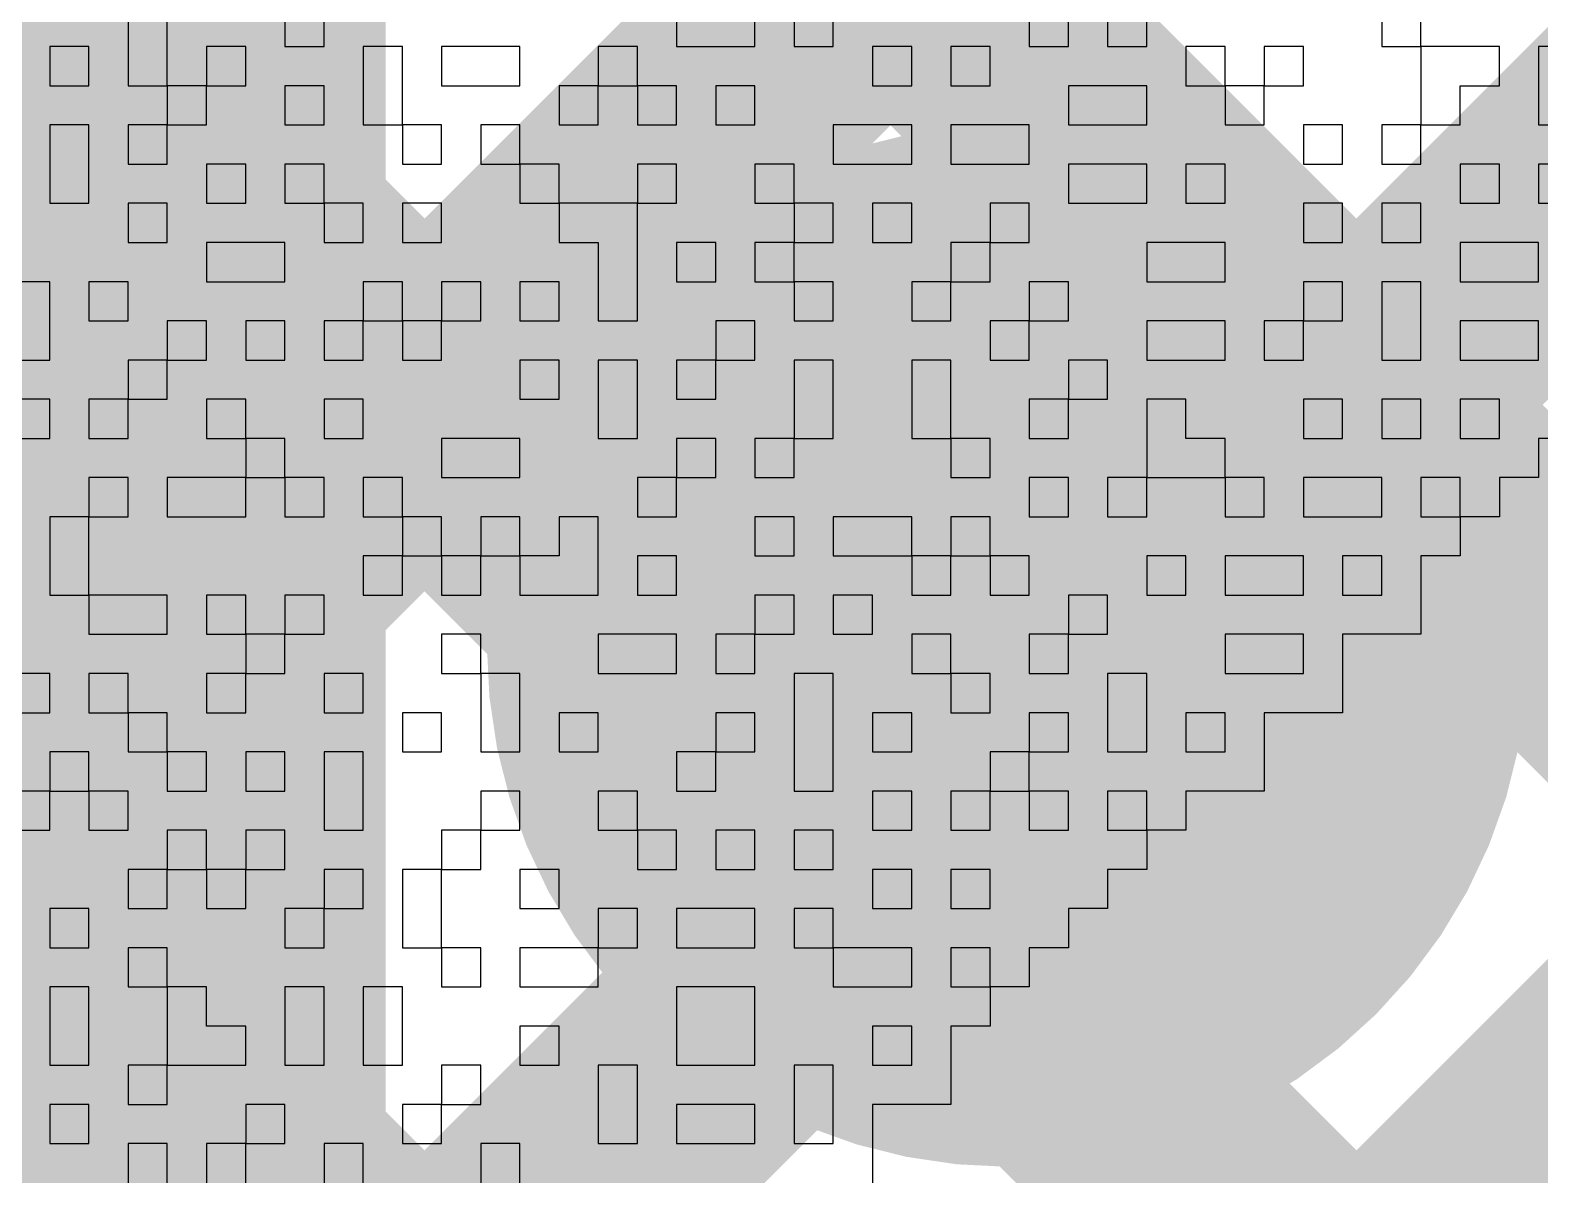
# Model space of a CAD drawing. Header units: millimetres. Extents: x 3.06 to 5.82, y 1.29 to 3.84.
# Drawn here: x 4.78221 to 4.82804, y 2.19695 to 2.23169 of the extents above; entities that cross this region are included whole.
import ezdxf

# ---------------------------------------------------------------- set-up
doc = ezdxf.new("R2010")
doc.units = ezdxf.units.MM
doc.header["$MEASUREMENT"] = 0
for name, color, linetype in [('BottomLayer', 5, 'Continuous'), ('BottomSolder', 6, 'Continuous'), ('MultiLayer', 9, 'Continuous'), ('TopLayer', 1, 'Continuous'), ('TopOverlay', 2, 'Continuous'), ('TopSolder', 216, 'Continuous'), ('ViaHoleLayer', 16, 'Continuous')]:
    doc.layers.add(name, color=color, linetype=linetype)

msp = doc.modelspace()

# ---------------------------------------------------------------- linework, layer by layer
at = {"layer": 'BottomLayer', "const_width": 0.008}
for points in [[(4.789, 2.186846), (5.353673, 2.75152)], [(4.789, 2.21513), (5.325389, 2.75152)], [(4.789, 2.071), (4.789, 2.726)], [(4.789, 2.158562), (5.355, 2.724562)], [(4.789, 2.253786), (5.170879, 1.871907)], [(4.789, 2.225502), (5.307, 1.707502)], [(4.789, 2.197217), (5.307, 1.679218)]]:
    msp.add_lwpolyline(points, dxfattribs=at)
at = {"layer": 'BottomLayer'}
for points, const_width in [([(4.787, 2.225502, 1), (4.791, 2.225502, 1)], 0.004), ([(4.805983, 2.213, 1), (4.817794, 2.213, 1)], 0.011811), ([(4.787, 2.21513, 1), (4.791, 2.21513, 1)], 0.004), ([(4.787, 2.197217, 1), (4.791, 2.197217, 1)], 0.004)]:
    msp.add_lwpolyline(points, format="xyb", close=True, dxfattribs=dict(at, const_width=const_width))
at = {"layer": 'BottomSolder', "const_width": 0.015811}
msp.add_lwpolyline([(4.803983, 2.213, 1), (4.819794, 2.213, 1)], format="xyb", close=True, dxfattribs=at)
at = {"layer": 'MultiLayer', "const_width": 0.011811}
msp.add_lwpolyline([(4.805983, 2.213, 1), (4.817794, 2.213, 1)], format="xyb", close=True, dxfattribs=at)
at = {"layer": 'TopLayer'}
for points, const_width in [([(4.57627, 2.030685), (4.985585, 2.44)], 0.008), ([(4.59587, 2.022), (5.01387, 2.44)], 0.008), ([(4.624154, 2.022), (5.042154, 2.44)], 0.008), ([(4.645775, 2.015337), (5.070438, 2.44)], 0.008), ([(4.771, 2.162992), (4.771, 2.341)], 0.04), ([(4.696937, 2.345849), (4.992, 2.050786)], 0.008), ([(4.69547, 2.319032), (4.992, 2.022502)], 0.008), ([(4.681328, 2.30489), (4.992, 1.994217)], 0.008)]:
    msp.add_lwpolyline(points, dxfattribs=dict(at, const_width=const_width))
at = {"layer": 'TopLayer', "const_width": 0.011811}
msp.add_lwpolyline([(4.805983, 2.213, 1), (4.817794, 2.213, 1)], format="xyb", close=True, dxfattribs=at)
at = {"layer": 'TopOverlay'}
for p, q in [((4.785187, 2.232381), (4.785187, 2.231192)), ((4.786376, 2.231192), (4.786376, 2.232381)), ((4.789944, 2.232381), (4.789944, 2.231192)), ((4.791133, 2.231192), (4.791133, 2.232381)), ((4.801836, 2.232381), (4.801836, 2.231192)), ((4.804215, 2.231192), (4.804215, 2.232381)), ((4.805404, 2.232381), (4.805404, 2.231192)), ((4.806593, 2.231192), (4.806593, 2.232381)), ((4.81254, 2.232381), (4.81254, 2.231192)), ((4.813729, 2.231192), (4.813729, 2.232381)), ((4.814918, 2.232381), (4.814918, 2.231192)), ((4.816108, 2.231192), (4.816108, 2.232381)), ((4.823243, 2.232381), (4.823243, 2.231192)), ((4.824432, 2.231192), (4.824432, 2.232381)), ((4.783998, 2.231192), (4.782808, 2.231192)), ((4.782808, 2.231192), (4.782808, 2.230002)), ((4.783998, 2.230002), (4.783998, 2.231192)), ((4.785187, 2.231192), (4.785187, 2.230002)), ((4.786376, 2.230002), (4.786376, 2.231192)), ((4.788755, 2.231192), (4.787565, 2.231192)), ((4.787565, 2.231192), (4.787565, 2.230002)), ((4.788755, 2.230002), (4.788755, 2.231192)), ((4.789944, 2.231192), (4.791133, 2.231192)), ((4.793512, 2.231192), (4.792322, 2.231192)), ((4.792322, 2.231192), (4.792322, 2.230002)), ((4.793512, 2.230002), (4.793512, 2.231192)), ((4.797079, 2.231192), (4.794701, 2.231192)), ((4.794701, 2.231192), (4.794701, 2.230002)), ((4.797079, 2.230002), (4.797079, 2.231192)), ((4.800647, 2.231192), (4.799458, 2.231192)), ((4.799458, 2.231192), (4.799458, 2.230002)), ((4.800647, 2.230002), (4.800647, 2.231192)), ((4.801836, 2.231192), (4.804215, 2.231192)), ((4.805404, 2.231192), (4.806593, 2.231192)), ((4.808972, 2.231192), (4.807783, 2.231192)), ((4.807783, 2.231192), (4.807783, 2.230002)), ((4.808972, 2.230002), (4.808972, 2.231192)), ((4.81135, 2.231192), (4.810161, 2.231192)), ((4.810161, 2.231192), (4.810161, 2.230002)), ((4.81135, 2.230002), (4.81135, 2.231192)), ((4.81254, 2.231192), (4.813729, 2.231192)), ((4.814918, 2.231192), (4.816108, 2.231192)), ((4.818486, 2.231192), (4.817297, 2.231192)), ((4.817297, 2.231192), (4.817297, 2.230002)), ((4.818486, 2.230002), (4.818486, 2.231192)), ((4.820865, 2.231192), (4.819675, 2.231192)), ((4.819675, 2.231192), (4.819675, 2.230002)), ((4.820865, 2.230002), (4.820865, 2.231192)), ((4.823243, 2.231192), (4.824432, 2.231192)), ((4.824432, 2.231192), (4.824432, 2.230002)), ((4.826811, 2.231192), (4.824432, 2.231192)), ((4.826811, 2.230002), (4.826811, 2.231192)), ((4.829189, 2.231192), (4.828, 2.231192)), ((4.828, 2.231192), (4.828, 2.230002)), ((4.782808, 2.230002), (4.783998, 2.230002)), ((4.785187, 2.230002), (4.786376, 2.230002)), ((4.786376, 2.230002), (4.786376, 2.228813)), ((4.787565, 2.230002), (4.786376, 2.230002)), ((4.787565, 2.230002), (4.788755, 2.230002)), ((4.787565, 2.228813), (4.787565, 2.230002)), ((4.791133, 2.230002), (4.789944, 2.230002)), ((4.789944, 2.230002), (4.789944, 2.228813)), ((4.791133, 2.228813), (4.791133, 2.230002)), ((4.792322, 2.230002), (4.792322, 2.228813)), ((4.793512, 2.228813), (4.793512, 2.230002)), ((4.794701, 2.230002), (4.797079, 2.230002)), ((4.799458, 2.230002), (4.798269, 2.230002)), ((4.798269, 2.230002), (4.798269, 2.228813)), ((4.799458, 2.230002), (4.800647, 2.230002)), ((4.799458, 2.228813), (4.799458, 2.230002)), ((4.800647, 2.230002), (4.800647, 2.228813)), ((4.801836, 2.230002), (4.800647, 2.230002)), ((4.801836, 2.228813), (4.801836, 2.230002)), ((4.804215, 2.230002), (4.803026, 2.230002)), ((4.803026, 2.230002), (4.803026, 2.228813)), ((4.804215, 2.228813), (4.804215, 2.230002)), ((4.807783, 2.230002), (4.808972, 2.230002)), ((4.810161, 2.230002), (4.81135, 2.230002)), ((4.816108, 2.230002), (4.813729, 2.230002)), ((4.813729, 2.230002), (4.813729, 2.228813)), ((4.816108, 2.228813), (4.816108, 2.230002)), ((4.817297, 2.230002), (4.818486, 2.230002)), ((4.818486, 2.230002), (4.818486, 2.228813)), ((4.819675, 2.230002), (4.818486, 2.230002)), ((4.819675, 2.230002), (4.820865, 2.230002)), ((4.819675, 2.228813), (4.819675, 2.230002)), ((4.824432, 2.230002), (4.824432, 2.228813)), ((4.825622, 2.228813), (4.825622, 2.230002)), ((4.825622, 2.230002), (4.826811, 2.230002)), ((4.828, 2.230002), (4.828, 2.228813)), ((4.783998, 2.228813), (4.782808, 2.228813)), ((4.782808, 2.228813), (4.782808, 2.227624)), ((4.783998, 2.227624), (4.783998, 2.228813)), ((4.786376, 2.228813), (4.785187, 2.228813)), ((4.785187, 2.228813), (4.785187, 2.227624)), ((4.786376, 2.228813), (4.787565, 2.228813)), ((4.786376, 2.227624), (4.786376, 2.228813)), ((4.789944, 2.228813), (4.791133, 2.228813)), ((4.792322, 2.228813), (4.793512, 2.228813)), ((4.793512, 2.228813), (4.793512, 2.227624)), ((4.794701, 2.228813), (4.793512, 2.228813)), ((4.794701, 2.227624), (4.794701, 2.228813)), ((4.797079, 2.228813), (4.79589, 2.228813)), ((4.79589, 2.228813), (4.79589, 2.227624)), ((4.797079, 2.227624), (4.797079, 2.228813)), ((4.798269, 2.228813), (4.799458, 2.228813)), ((4.800647, 2.228813), (4.801836, 2.228813)), ((4.803026, 2.228813), (4.804215, 2.228813)), ((4.808972, 2.228813), (4.806593, 2.228813)), ((4.806593, 2.228813), (4.806593, 2.227624)), ((4.808972, 2.227624), (4.808972, 2.228813)), ((4.81254, 2.228813), (4.810161, 2.228813)), ((4.810161, 2.228813), (4.810161, 2.227624)), ((4.81254, 2.227624), (4.81254, 2.228813)), ((4.813729, 2.228813), (4.816108, 2.228813)), ((4.818486, 2.228813), (4.819675, 2.228813)), ((4.822054, 2.228813), (4.820865, 2.228813)), ((4.820865, 2.228813), (4.820865, 2.227624)), ((4.822054, 2.227624), (4.822054, 2.228813)), ((4.824432, 2.228813), (4.823243, 2.228813)), ((4.823243, 2.228813), (4.823243, 2.227624)), ((4.824432, 2.228813), (4.825622, 2.228813)), ((4.824432, 2.227624), (4.824432, 2.228813)), ((4.828, 2.228813), (4.829189, 2.228813)), ((4.782808, 2.227624), (4.782808, 2.226435)), ((4.783998, 2.226435), (4.783998, 2.227624)), ((4.785187, 2.227624), (4.786376, 2.227624)), ((4.788755, 2.227624), (4.787565, 2.227624)), ((4.787565, 2.227624), (4.787565, 2.226435)), ((4.788755, 2.226435), (4.788755, 2.227624)), ((4.791133, 2.227624), (4.789944, 2.227624)), ((4.789944, 2.227624), (4.789944, 2.226435)), ((4.791133, 2.226435), (4.791133, 2.227624)), ((4.793512, 2.227624), (4.794701, 2.227624)), ((4.79589, 2.227624), (4.797079, 2.227624)), ((4.797079, 2.227624), (4.797079, 2.226435)), ((4.798269, 2.227624), (4.797079, 2.227624)), ((4.798269, 2.226435), (4.798269, 2.227624)), ((4.801836, 2.227624), (4.800647, 2.227624)), ((4.800647, 2.227624), (4.800647, 2.226435)), ((4.801836, 2.226435), (4.801836, 2.227624)), ((4.805404, 2.227624), (4.804215, 2.227624)), ((4.804215, 2.227624), (4.804215, 2.226435)), ((4.805404, 2.226435), (4.805404, 2.227624)), ((4.806593, 2.227624), (4.808972, 2.227624)), ((4.810161, 2.227624), (4.81254, 2.227624)), ((4.816108, 2.227624), (4.813729, 2.227624)), ((4.813729, 2.227624), (4.813729, 2.226435)), ((4.816108, 2.226435), (4.816108, 2.227624)), ((4.818486, 2.227624), (4.817297, 2.227624)), ((4.817297, 2.227624), (4.817297, 2.226435)), ((4.818486, 2.226435), (4.818486, 2.227624)), ((4.820865, 2.227624), (4.822054, 2.227624)), ((4.823243, 2.227624), (4.824432, 2.227624)), ((4.826811, 2.227624), (4.825622, 2.227624)), ((4.825622, 2.227624), (4.825622, 2.226435)), ((4.826811, 2.226435), (4.826811, 2.227624)), ((4.829189, 2.227624), (4.828, 2.227624)), ((4.828, 2.227624), (4.828, 2.226435)), ((4.782808, 2.226435), (4.783998, 2.226435)), ((4.786376, 2.226435), (4.785187, 2.226435)), ((4.785187, 2.226435), (4.785187, 2.225245)), ((4.786376, 2.225245), (4.786376, 2.226435)), ((4.787565, 2.226435), (4.788755, 2.226435)), ((4.789944, 2.226435), (4.791133, 2.226435)), ((4.791133, 2.226435), (4.791133, 2.225245)), ((4.792322, 2.226435), (4.791133, 2.226435)), ((4.792322, 2.225245), (4.792322, 2.226435)), ((4.794701, 2.226435), (4.793512, 2.226435)), ((4.793512, 2.226435), (4.793512, 2.225245)), ((4.794701, 2.225245), (4.794701, 2.226435)), ((4.797079, 2.226435), (4.798269, 2.226435)), ((4.798269, 2.226435), (4.798269, 2.225245)), ((4.800647, 2.226435), (4.798269, 2.226435)), ((4.800647, 2.226435), (4.801836, 2.226435)), ((4.800647, 2.225245), (4.800647, 2.226435)), ((4.804215, 2.226435), (4.805404, 2.226435)), ((4.805404, 2.226435), (4.805404, 2.225245)), ((4.806593, 2.226435), (4.805404, 2.226435)), ((4.806593, 2.225245), (4.806593, 2.226435)), ((4.808972, 2.226435), (4.807783, 2.226435)), ((4.807783, 2.226435), (4.807783, 2.225245)), ((4.808972, 2.225245), (4.808972, 2.226435)), ((4.81254, 2.226435), (4.81135, 2.226435)), ((4.81135, 2.226435), (4.81135, 2.225245)), ((4.81254, 2.225245), (4.81254, 2.226435)), ((4.813729, 2.226435), (4.816108, 2.226435)), ((4.817297, 2.226435), (4.818486, 2.226435)), ((4.822054, 2.226435), (4.820865, 2.226435)), ((4.820865, 2.226435), (4.820865, 2.225245)), ((4.822054, 2.225245), (4.822054, 2.226435)), ((4.824432, 2.226435), (4.823243, 2.226435)), ((4.823243, 2.226435), (4.823243, 2.225245)), ((4.824432, 2.225245), (4.824432, 2.226435)), ((4.825622, 2.226435), (4.826811, 2.226435)), ((4.828, 2.226435), (4.829189, 2.226435)), ((4.785187, 2.225245), (4.786376, 2.225245)), ((4.789944, 2.225245), (4.787565, 2.225245)), ((4.787565, 2.225245), (4.787565, 2.224056)), ((4.789944, 2.224056), (4.789944, 2.225245)), ((4.791133, 2.225245), (4.792322, 2.225245)), ((4.793512, 2.225245), (4.794701, 2.225245)), ((4.798269, 2.225245), (4.799458, 2.225245)), ((4.799458, 2.225245), (4.799458, 2.224056)), ((4.800647, 2.224056), (4.800647, 2.225245)), ((4.803026, 2.225245), (4.801836, 2.225245)), ((4.801836, 2.225245), (4.801836, 2.224056)), ((4.803026, 2.224056), (4.803026, 2.225245)), ((4.805404, 2.225245), (4.804215, 2.225245)), ((4.804215, 2.225245), (4.804215, 2.224056)), ((4.805404, 2.225245), (4.806593, 2.225245)), ((4.805404, 2.224056), (4.805404, 2.225245)), ((4.807783, 2.225245), (4.808972, 2.225245)), ((4.81135, 2.225245), (4.810161, 2.225245)), ((4.810161, 2.225245), (4.810161, 2.224056)), ((4.81135, 2.225245), (4.81254, 2.225245)), ((4.81135, 2.224056), (4.81135, 2.225245)), ((4.818486, 2.225245), (4.816108, 2.225245)), ((4.816108, 2.225245), (4.816108, 2.224056)), ((4.818486, 2.224056), (4.818486, 2.225245)), ((4.820865, 2.225245), (4.822054, 2.225245)), ((4.823243, 2.225245), (4.824432, 2.225245)), ((4.828, 2.225245), (4.825622, 2.225245)), ((4.825622, 2.225245), (4.825622, 2.224056)), ((4.828, 2.224056), (4.828, 2.225245)), ((4.782808, 2.224056), (4.781619, 2.224056)), ((4.782808, 2.222867), (4.782808, 2.224056)), ((4.785187, 2.224056), (4.783998, 2.224056)), ((4.783998, 2.224056), (4.783998, 2.222867)), ((4.785187, 2.222867), (4.785187, 2.224056)), ((4.787565, 2.224056), (4.789944, 2.224056)), ((4.793512, 2.224056), (4.792322, 2.224056)), ((4.792322, 2.224056), (4.792322, 2.222867)), ((4.793512, 2.222867), (4.793512, 2.224056)), ((4.79589, 2.224056), (4.794701, 2.224056)), ((4.794701, 2.224056), (4.794701, 2.222867)), ((4.79589, 2.222867), (4.79589, 2.224056)), ((4.798269, 2.224056), (4.797079, 2.224056)), ((4.797079, 2.224056), (4.797079, 2.222867)), ((4.798269, 2.222867), (4.798269, 2.224056)), ((4.799458, 2.224056), (4.799458, 2.222867)), ((4.800647, 2.222867), (4.800647, 2.224056)), ((4.801836, 2.224056), (4.803026, 2.224056)), ((4.804215, 2.224056), (4.805404, 2.224056)), ((4.805404, 2.224056), (4.805404, 2.222867)), ((4.806593, 2.224056), (4.805404, 2.224056)), ((4.806593, 2.222867), (4.806593, 2.224056)), ((4.810161, 2.224056), (4.808972, 2.224056)), ((4.808972, 2.224056), (4.808972, 2.222867)), ((4.810161, 2.224056), (4.81135, 2.224056)), ((4.810161, 2.222867), (4.810161, 2.224056)), ((4.813729, 2.224056), (4.81254, 2.224056)), ((4.81254, 2.224056), (4.81254, 2.222867)), ((4.813729, 2.222867), (4.813729, 2.224056)), ((4.816108, 2.224056), (4.818486, 2.224056)), ((4.822054, 2.224056), (4.820865, 2.224056)), ((4.820865, 2.224056), (4.820865, 2.222867)), ((4.822054, 2.222867), (4.822054, 2.224056)), ((4.824432, 2.224056), (4.823243, 2.224056)), ((4.823243, 2.224056), (4.823243, 2.222867)), ((4.824432, 2.222867), (4.824432, 2.224056)), ((4.825622, 2.224056), (4.828, 2.224056)), ((4.782808, 2.221678), (4.782808, 2.222867)), ((4.783998, 2.222867), (4.785187, 2.222867)), ((4.787565, 2.222867), (4.786376, 2.222867)), ((4.786376, 2.222867), (4.786376, 2.221678)), ((4.787565, 2.221678), (4.787565, 2.222867)), ((4.789944, 2.222867), (4.788755, 2.222867)), ((4.788755, 2.222867), (4.788755, 2.221678)), ((4.789944, 2.221678), (4.789944, 2.222867)), ((4.792322, 2.222867), (4.791133, 2.222867)), ((4.791133, 2.222867), (4.791133, 2.221678)), ((4.792322, 2.222867), (4.793512, 2.222867)), ((4.792322, 2.221678), (4.792322, 2.222867)), ((4.793512, 2.222867), (4.793512, 2.221678)), ((4.794701, 2.222867), (4.793512, 2.222867)), ((4.794701, 2.222867), (4.79589, 2.222867)), ((4.794701, 2.221678), (4.794701, 2.222867)), ((4.797079, 2.222867), (4.798269, 2.222867)), ((4.799458, 2.222867), (4.800647, 2.222867)), ((4.804215, 2.222867), (4.803026, 2.222867)), ((4.803026, 2.222867), (4.803026, 2.221678)), ((4.804215, 2.221678), (4.804215, 2.222867)), ((4.805404, 2.222867), (4.806593, 2.222867)), ((4.808972, 2.222867), (4.810161, 2.222867)), ((4.81254, 2.222867), (4.81135, 2.222867)), ((4.81135, 2.222867), (4.81135, 2.221678)), ((4.81254, 2.222867), (4.813729, 2.222867)), ((4.81254, 2.221678), (4.81254, 2.222867)), ((4.818486, 2.222867), (4.816108, 2.222867)), ((4.816108, 2.222867), (4.816108, 2.221678)), ((4.818486, 2.221678), (4.818486, 2.222867)), ((4.820865, 2.222867), (4.819675, 2.222867)), ((4.819675, 2.222867), (4.819675, 2.221678)), ((4.820865, 2.222867), (4.822054, 2.222867)), ((4.820865, 2.221678), (4.820865, 2.222867)), ((4.823243, 2.222867), (4.823243, 2.221678)), ((4.824432, 2.221678), (4.824432, 2.222867)), ((4.828, 2.222867), (4.825622, 2.222867)), ((4.825622, 2.222867), (4.825622, 2.221678)), ((4.828, 2.221678), (4.828, 2.222867)), ((4.781619, 2.221678), (4.782808, 2.221678)), ((4.786376, 2.221678), (4.785187, 2.221678)), ((4.785187, 2.221678), (4.785187, 2.220488)), ((4.786376, 2.221678), (4.787565, 2.221678)), ((4.786376, 2.220488), (4.786376, 2.221678)), ((4.788755, 2.221678), (4.789944, 2.221678)), ((4.791133, 2.221678), (4.792322, 2.221678)), ((4.793512, 2.221678), (4.794701, 2.221678)), ((4.798269, 2.221678), (4.797079, 2.221678)), ((4.797079, 2.221678), (4.797079, 2.220488)), ((4.798269, 2.220488), (4.798269, 2.221678)), ((4.800647, 2.221678), (4.799458, 2.221678)), ((4.799458, 2.221678), (4.799458, 2.220488)), ((4.800647, 2.220488), (4.800647, 2.221678)), ((4.803026, 2.221678), (4.801836, 2.221678)), ((4.801836, 2.221678), (4.801836, 2.220488)), ((4.803026, 2.221678), (4.804215, 2.221678)), ((4.803026, 2.220488), (4.803026, 2.221678)), ((4.806593, 2.221678), (4.805404, 2.221678)), ((4.805404, 2.221678), (4.805404, 2.220488)), ((4.806593, 2.220488), (4.806593, 2.221678)), ((4.810161, 2.221678), (4.808972, 2.221678)), ((4.808972, 2.221678), (4.808972, 2.220488)), ((4.810161, 2.220488), (4.810161, 2.221678)), ((4.81135, 2.221678), (4.81254, 2.221678)), ((4.814918, 2.221678), (4.813729, 2.221678)), ((4.813729, 2.221678), (4.813729, 2.220488)), ((4.814918, 2.220488), (4.814918, 2.221678)), ((4.816108, 2.221678), (4.818486, 2.221678)), ((4.819675, 2.221678), (4.820865, 2.221678)), ((4.823243, 2.221678), (4.824432, 2.221678)), ((4.825622, 2.221678), (4.828, 2.221678)), ((4.782808, 2.220488), (4.781619, 2.220488)), ((4.782808, 2.219299), (4.782808, 2.220488)), ((4.785187, 2.220488), (4.783998, 2.220488)), ((4.783998, 2.220488), (4.783998, 2.219299)), ((4.785187, 2.220488), (4.786376, 2.220488)), ((4.785187, 2.219299), (4.785187, 2.220488)), ((4.788755, 2.220488), (4.787565, 2.220488)), ((4.787565, 2.220488), (4.787565, 2.219299)), ((4.788755, 2.219299), (4.788755, 2.220488)), ((4.792322, 2.220488), (4.791133, 2.220488)), ((4.791133, 2.220488), (4.791133, 2.219299)), ((4.792322, 2.219299), (4.792322, 2.220488)), ((4.797079, 2.220488), (4.798269, 2.220488)), ((4.799458, 2.220488), (4.799458, 2.219299)), ((4.800647, 2.219299), (4.800647, 2.220488)), ((4.801836, 2.220488), (4.803026, 2.220488)), ((4.805404, 2.220488), (4.805404, 2.219299)), ((4.806593, 2.219299), (4.806593, 2.220488)), ((4.808972, 2.220488), (4.808972, 2.219299)), ((4.810161, 2.219299), (4.810161, 2.220488)), ((4.813729, 2.220488), (4.81254, 2.220488)), ((4.81254, 2.220488), (4.81254, 2.219299)), ((4.813729, 2.220488), (4.814918, 2.220488)), ((4.813729, 2.219299), (4.813729, 2.220488)), ((4.817297, 2.220488), (4.816108, 2.220488)), ((4.816108, 2.220488), (4.816108, 2.219299)), ((4.817297, 2.219299), (4.817297, 2.220488)), ((4.822054, 2.220488), (4.820865, 2.220488)), ((4.820865, 2.220488), (4.820865, 2.219299)), ((4.822054, 2.219299), (4.822054, 2.220488)), ((4.824432, 2.220488), (4.823243, 2.220488)), ((4.823243, 2.220488), (4.823243, 2.219299)), ((4.824432, 2.219299), (4.824432, 2.220488)), ((4.826811, 2.220488), (4.825622, 2.220488)), ((4.825622, 2.220488), (4.825622, 2.219299)), ((4.826811, 2.219299), (4.826811, 2.220488)), ((4.781619, 2.219299), (4.782808, 2.219299)), ((4.783998, 2.219299), (4.785187, 2.219299)), ((4.787565, 2.219299), (4.788755, 2.219299)), ((4.788755, 2.219299), (4.788755, 2.21811)), ((4.789944, 2.219299), (4.788755, 2.219299)), ((4.789944, 2.21811), (4.789944, 2.219299)), ((4.791133, 2.219299), (4.792322, 2.219299)), ((4.797079, 2.219299), (4.794701, 2.219299)), ((4.794701, 2.219299), (4.794701, 2.21811)), ((4.797079, 2.21811), (4.797079, 2.219299)), ((4.799458, 2.219299), (4.800647, 2.219299)), ((4.803026, 2.219299), (4.801836, 2.219299)), ((4.801836, 2.219299), (4.801836, 2.21811)), ((4.803026, 2.21811), (4.803026, 2.219299)), ((4.805404, 2.219299), (4.804215, 2.219299)), ((4.804215, 2.219299), (4.804215, 2.21811)), ((4.805404, 2.219299), (4.806593, 2.219299)), ((4.805404, 2.21811), (4.805404, 2.219299)), ((4.808972, 2.219299), (4.810161, 2.219299)), ((4.810161, 2.219299), (4.810161, 2.21811)), ((4.81135, 2.219299), (4.810161, 2.219299)), ((4.81135, 2.21811), (4.81135, 2.219299)), ((4.81254, 2.219299), (4.813729, 2.219299)), ((4.816108, 2.219299), (4.816108, 2.21811)), ((4.818486, 2.219299), (4.817297, 2.219299)), ((4.818486, 2.21811), (4.818486, 2.219299)), ((4.820865, 2.219299), (4.822054, 2.219299)), ((4.823243, 2.219299), (4.824432, 2.219299)), ((4.825622, 2.219299), (4.826811, 2.219299)), ((4.829189, 2.219299), (4.828, 2.219299)), ((4.828, 2.219299), (4.828, 2.21811)), ((4.785187, 2.21811), (4.783998, 2.21811)), ((4.783998, 2.21811), (4.783998, 2.216921)), ((4.785187, 2.216921), (4.785187, 2.21811)), ((4.788755, 2.21811), (4.786376, 2.21811)), ((4.786376, 2.21811), (4.786376, 2.216921)), ((4.788755, 2.21811), (4.789944, 2.21811)), ((4.788755, 2.216921), (4.788755, 2.21811)), ((4.789944, 2.21811), (4.789944, 2.216921)), ((4.791133, 2.21811), (4.789944, 2.21811)), ((4.791133, 2.216921), (4.791133, 2.21811)), ((4.793512, 2.21811), (4.792322, 2.21811)), ((4.792322, 2.21811), (4.792322, 2.216921)), ((4.793512, 2.216921), (4.793512, 2.21811)), ((4.794701, 2.21811), (4.797079, 2.21811)), ((4.801836, 2.21811), (4.800647, 2.21811)), ((4.800647, 2.21811), (4.800647, 2.216921)), ((4.801836, 2.21811), (4.803026, 2.21811)), ((4.801836, 2.216921), (4.801836, 2.21811)), ((4.804215, 2.21811), (4.805404, 2.21811)), ((4.810161, 2.21811), (4.81135, 2.21811)), ((4.813729, 2.21811), (4.81254, 2.21811)), ((4.81254, 2.21811), (4.81254, 2.216921)), ((4.813729, 2.216921), (4.813729, 2.21811)), ((4.816108, 2.21811), (4.814918, 2.21811)), ((4.814918, 2.21811), (4.814918, 2.216921)), ((4.816108, 2.21811), (4.818486, 2.21811)), ((4.816108, 2.216921), (4.816108, 2.21811)), ((4.818486, 2.21811), (4.818486, 2.216921)), ((4.819675, 2.21811), (4.818486, 2.21811)), ((4.819675, 2.216921), (4.819675, 2.21811)), ((4.823243, 2.21811), (4.820865, 2.21811)), ((4.820865, 2.21811), (4.820865, 2.216921)), ((4.823243, 2.216921), (4.823243, 2.21811)), ((4.825622, 2.21811), (4.824432, 2.21811)), ((4.824432, 2.21811), (4.824432, 2.216921)), ((4.825622, 2.216921), (4.825622, 2.21811)), ((4.828, 2.21811), (4.826811, 2.21811)), ((4.826811, 2.21811), (4.826811, 2.216921)), ((4.783998, 2.216921), (4.782808, 2.216921)), ((4.782808, 2.216921), (4.782808, 2.215731)), ((4.783998, 2.216921), (4.785187, 2.216921)), ((4.783998, 2.215731), (4.783998, 2.216921)), ((4.786376, 2.216921), (4.788755, 2.216921)), ((4.789944, 2.216921), (4.791133, 2.216921)), ((4.792322, 2.216921), (4.793512, 2.216921)), ((4.793512, 2.216921), (4.793512, 2.215731)), ((4.794701, 2.216921), (4.793512, 2.216921)), ((4.794701, 2.215731), (4.794701, 2.216921)), ((4.797079, 2.216921), (4.79589, 2.216921)), ((4.79589, 2.216921), (4.79589, 2.215731)), ((4.797079, 2.215731), (4.797079, 2.216921)), ((4.799458, 2.216921), (4.798269, 2.216921)), ((4.798269, 2.216921), (4.798269, 2.215731)), ((4.799458, 2.215731), (4.799458, 2.216921)), ((4.800647, 2.216921), (4.801836, 2.216921)), ((4.805404, 2.216921), (4.804215, 2.216921)), ((4.804215, 2.216921), (4.804215, 2.215731)), ((4.805404, 2.215731), (4.805404, 2.216921)), ((4.808972, 2.216921), (4.806593, 2.216921)), ((4.806593, 2.216921), (4.806593, 2.215731)), ((4.808972, 2.215731), (4.808972, 2.216921)), ((4.81135, 2.216921), (4.810161, 2.216921)), ((4.810161, 2.216921), (4.810161, 2.215731)), ((4.81135, 2.215731), (4.81135, 2.216921)), ((4.81254, 2.216921), (4.813729, 2.216921)), ((4.814918, 2.216921), (4.816108, 2.216921)), ((4.818486, 2.216921), (4.819675, 2.216921)), ((4.820865, 2.216921), (4.823243, 2.216921)), ((4.824432, 2.216921), (4.825622, 2.216921)), ((4.826811, 2.216921), (4.825622, 2.216921)), ((4.825622, 2.216921), (4.825622, 2.215731)), ((4.782808, 2.215731), (4.782808, 2.214542)), ((4.783998, 2.214542), (4.783998, 2.215731)), ((4.793512, 2.215731), (4.792322, 2.215731)), ((4.792322, 2.215731), (4.792322, 2.214542)), ((4.793512, 2.215731), (4.794701, 2.215731)), ((4.793512, 2.214542), (4.793512, 2.215731)), ((4.794701, 2.215731), (4.794701, 2.214542)), ((4.79589, 2.215731), (4.794701, 2.215731)), ((4.79589, 2.215731), (4.797079, 2.215731)), ((4.79589, 2.214542), (4.79589, 2.215731)), ((4.798269, 2.215731), (4.797079, 2.215731)), ((4.797079, 2.215731), (4.797079, 2.214542)), ((4.799458, 2.214542), (4.799458, 2.215731)), ((4.801836, 2.215731), (4.800647, 2.215731)), ((4.800647, 2.215731), (4.800647, 2.214542)), ((4.801836, 2.214542), (4.801836, 2.215731)), ((4.804215, 2.215731), (4.805404, 2.215731)), ((4.806593, 2.215731), (4.808972, 2.215731)), ((4.808972, 2.215731), (4.808972, 2.214542)), ((4.810161, 2.215731), (4.808972, 2.215731)), ((4.810161, 2.215731), (4.81135, 2.215731)), ((4.810161, 2.214542), (4.810161, 2.215731)), ((4.81135, 2.215731), (4.81135, 2.214542)), ((4.81254, 2.215731), (4.81135, 2.215731)), ((4.81254, 2.214542), (4.81254, 2.215731)), ((4.817297, 2.215731), (4.816108, 2.215731)), ((4.816108, 2.215731), (4.816108, 2.214542)), ((4.817297, 2.214542), (4.817297, 2.215731)), ((4.820865, 2.215731), (4.818486, 2.215731)), ((4.818486, 2.215731), (4.818486, 2.214542)), ((4.820865, 2.214542), (4.820865, 2.215731)), ((4.823243, 2.215731), (4.822054, 2.215731)), ((4.822054, 2.215731), (4.822054, 2.214542)), ((4.823243, 2.214542), (4.823243, 2.215731)), ((4.825622, 2.215731), (4.824432, 2.215731)), ((4.824432, 2.215731), (4.824432, 2.214542)), ((4.782808, 2.214542), (4.783998, 2.214542)), ((4.783998, 2.214542), (4.783998, 2.213353)), ((4.786376, 2.214542), (4.783998, 2.214542)), ((4.786376, 2.213353), (4.786376, 2.214542)), ((4.788755, 2.214542), (4.787565, 2.214542)), ((4.787565, 2.214542), (4.787565, 2.213353)), ((4.788755, 2.213353), (4.788755, 2.214542)), ((4.791133, 2.214542), (4.789944, 2.214542)), ((4.789944, 2.214542), (4.789944, 2.213353)), ((4.791133, 2.213353), (4.791133, 2.214542)), ((4.792322, 2.214542), (4.793512, 2.214542)), ((4.794701, 2.214542), (4.79589, 2.214542)), ((4.797079, 2.214542), (4.799458, 2.214542)), ((4.800647, 2.214542), (4.801836, 2.214542)), ((4.805404, 2.214542), (4.804215, 2.214542)), ((4.804215, 2.214542), (4.804215, 2.213353)), ((4.805404, 2.213353), (4.805404, 2.214542)), ((4.807783, 2.214542), (4.806593, 2.214542)), ((4.806593, 2.214542), (4.806593, 2.213353)), ((4.807783, 2.213353), (4.807783, 2.214542)), ((4.808972, 2.214542), (4.810161, 2.214542)), ((4.81135, 2.214542), (4.81254, 2.214542)), ((4.814918, 2.214542), (4.813729, 2.214542)), ((4.813729, 2.214542), (4.813729, 2.213353)), ((4.814918, 2.213353), (4.814918, 2.214542)), ((4.816108, 2.214542), (4.817297, 2.214542)), ((4.818486, 2.214542), (4.820865, 2.214542)), ((4.822054, 2.214542), (4.823243, 2.214542)), ((4.824432, 2.214542), (4.824432, 2.213353)), ((4.783998, 2.213353), (4.786376, 2.213353)), ((4.787565, 2.213353), (4.788755, 2.213353)), ((4.788755, 2.213353), (4.788755, 2.212164)), ((4.789944, 2.213353), (4.788755, 2.213353)), ((4.789944, 2.213353), (4.791133, 2.213353)), ((4.789944, 2.212164), (4.789944, 2.213353)), ((4.79589, 2.213353), (4.794701, 2.213353)), ((4.794701, 2.213353), (4.794701, 2.212164)), ((4.79589, 2.212164), (4.79589, 2.213353)), ((4.801836, 2.213353), (4.799458, 2.213353)), ((4.799458, 2.213353), (4.799458, 2.212164)), ((4.801836, 2.212164), (4.801836, 2.213353)), ((4.804215, 2.213353), (4.803026, 2.213353)), ((4.803026, 2.213353), (4.803026, 2.212164)), ((4.804215, 2.213353), (4.805404, 2.213353)), ((4.804215, 2.212164), (4.804215, 2.213353)), ((4.806593, 2.213353), (4.807783, 2.213353)), ((4.810161, 2.213353), (4.808972, 2.213353)), ((4.808972, 2.213353), (4.808972, 2.212164)), ((4.810161, 2.212164), (4.810161, 2.213353)), ((4.813729, 2.213353), (4.81254, 2.213353)), ((4.81254, 2.213353), (4.81254, 2.212164)), ((4.813729, 2.213353), (4.814918, 2.213353)), ((4.813729, 2.212164), (4.813729, 2.213353)), ((4.820865, 2.213353), (4.818486, 2.213353)), ((4.818486, 2.213353), (4.818486, 2.212164)), ((4.820865, 2.212164), (4.820865, 2.213353)), ((4.824432, 2.213353), (4.822054, 2.213353)), ((4.822054, 2.213353), (4.822054, 2.212164)), ((4.782808, 2.212164), (4.781619, 2.212164)), ((4.782808, 2.210974), (4.782808, 2.212164)), ((4.785187, 2.212164), (4.783998, 2.212164)), ((4.783998, 2.212164), (4.783998, 2.210974)), ((4.785187, 2.210974), (4.785187, 2.212164)), ((4.788755, 2.212164), (4.787565, 2.212164)), ((4.787565, 2.212164), (4.787565, 2.210974)), ((4.788755, 2.212164), (4.789944, 2.212164)), ((4.788755, 2.210974), (4.788755, 2.212164)), ((4.792322, 2.212164), (4.791133, 2.212164)), ((4.791133, 2.212164), (4.791133, 2.210974)), ((4.792322, 2.210974), (4.792322, 2.212164)), ((4.794701, 2.212164), (4.79589, 2.212164)), ((4.79589, 2.212164), (4.79589, 2.210974)), ((4.797079, 2.212164), (4.79589, 2.212164)), ((4.797079, 2.210974), (4.797079, 2.212164)), ((4.799458, 2.212164), (4.801836, 2.212164)), ((4.803026, 2.212164), (4.804215, 2.212164)), ((4.806593, 2.212164), (4.805404, 2.212164)), ((4.805404, 2.212164), (4.805404, 2.210974)), ((4.806593, 2.210974), (4.806593, 2.212164)), ((4.808972, 2.212164), (4.810161, 2.212164)), ((4.810161, 2.212164), (4.810161, 2.210974)), ((4.81135, 2.212164), (4.810161, 2.212164)), ((4.81135, 2.210974), (4.81135, 2.212164)), ((4.81254, 2.212164), (4.813729, 2.212164)), ((4.816108, 2.212164), (4.814918, 2.212164)), ((4.814918, 2.212164), (4.814918, 2.210974)), ((4.816108, 2.210974), (4.816108, 2.212164)), ((4.818486, 2.212164), (4.820865, 2.212164)), ((4.822054, 2.212164), (4.822054, 2.210974)), ((4.781619, 2.210974), (4.782808, 2.210974)), ((4.783998, 2.210974), (4.785187, 2.210974)), ((4.785187, 2.210974), (4.785187, 2.209785)), ((4.786376, 2.210974), (4.785187, 2.210974)), ((4.786376, 2.209785), (4.786376, 2.210974)), ((4.787565, 2.210974), (4.788755, 2.210974)), ((4.791133, 2.210974), (4.792322, 2.210974)), ((4.794701, 2.210974), (4.793512, 2.210974)), ((4.793512, 2.210974), (4.793512, 2.209785)), ((4.794701, 2.209785), (4.794701, 2.210974)), ((4.79589, 2.210974), (4.79589, 2.209785)), ((4.797079, 2.209785), (4.797079, 2.210974)), ((4.799458, 2.210974), (4.798269, 2.210974)), ((4.798269, 2.210974), (4.798269, 2.209785)), ((4.799458, 2.209785), (4.799458, 2.210974)), ((4.804215, 2.210974), (4.803026, 2.210974)), ((4.803026, 2.210974), (4.803026, 2.209785)), ((4.804215, 2.209785), (4.804215, 2.210974)), ((4.805404, 2.210974), (4.805404, 2.209785)), ((4.806593, 2.209785), (4.806593, 2.210974)), ((4.808972, 2.210974), (4.807783, 2.210974)), ((4.807783, 2.210974), (4.807783, 2.209785)), ((4.808972, 2.209785), (4.808972, 2.210974)), ((4.810161, 2.210974), (4.81135, 2.210974)), ((4.813729, 2.210974), (4.81254, 2.210974)), ((4.81254, 2.210974), (4.81254, 2.209785)), ((4.813729, 2.209785), (4.813729, 2.210974)), ((4.814918, 2.210974), (4.814918, 2.209785)), ((4.816108, 2.209785), (4.816108, 2.210974)), ((4.818486, 2.210974), (4.817297, 2.210974)), ((4.817297, 2.210974), (4.817297, 2.209785)), ((4.818486, 2.209785), (4.818486, 2.210974)), ((4.822054, 2.210974), (4.819675, 2.210974)), ((4.819675, 2.210974), (4.819675, 2.209785)), ((4.783998, 2.209785), (4.782808, 2.209785)), ((4.782808, 2.209785), (4.782808, 2.208596)), ((4.783998, 2.208596), (4.783998, 2.209785)), ((4.785187, 2.209785), (4.786376, 2.209785)), ((4.786376, 2.209785), (4.786376, 2.208596)), ((4.787565, 2.209785), (4.786376, 2.209785)), ((4.787565, 2.208596), (4.787565, 2.209785)), ((4.789944, 2.209785), (4.788755, 2.209785)), ((4.788755, 2.209785), (4.788755, 2.208596)), ((4.789944, 2.208596), (4.789944, 2.209785)), ((4.792322, 2.209785), (4.791133, 2.209785)), ((4.791133, 2.209785), (4.791133, 2.208596)), ((4.792322, 2.208596), (4.792322, 2.209785)), ((4.793512, 2.209785), (4.794701, 2.209785)), ((4.79589, 2.209785), (4.797079, 2.209785)), ((4.798269, 2.209785), (4.799458, 2.209785)), ((4.803026, 2.209785), (4.801836, 2.209785)), ((4.801836, 2.209785), (4.801836, 2.208596)), ((4.803026, 2.209785), (4.804215, 2.209785)), ((4.803026, 2.208596), (4.803026, 2.209785)), ((4.805404, 2.209785), (4.805404, 2.208596)), ((4.806593, 2.208596), (4.806593, 2.209785)), ((4.807783, 2.209785), (4.808972, 2.209785)), ((4.81254, 2.209785), (4.81135, 2.209785)), ((4.81135, 2.209785), (4.81135, 2.208596)), ((4.81254, 2.209785), (4.813729, 2.209785)), ((4.81254, 2.208596), (4.81254, 2.209785)), ((4.814918, 2.209785), (4.816108, 2.209785)), ((4.817297, 2.209785), (4.818486, 2.209785)), ((4.819675, 2.209785), (4.819675, 2.208596)), ((4.782808, 2.208596), (4.781619, 2.208596)), ((4.782808, 2.208596), (4.783998, 2.208596)), ((4.782808, 2.207407), (4.782808, 2.208596)), ((4.783998, 2.208596), (4.783998, 2.207407)), ((4.785187, 2.208596), (4.783998, 2.208596)), ((4.785187, 2.207407), (4.785187, 2.208596)), ((4.786376, 2.208596), (4.787565, 2.208596)), ((4.788755, 2.208596), (4.789944, 2.208596)), ((4.791133, 2.208596), (4.791133, 2.207407)), ((4.792322, 2.207407), (4.792322, 2.208596)), ((4.797079, 2.208596), (4.79589, 2.208596)), ((4.79589, 2.208596), (4.79589, 2.207407)), ((4.797079, 2.207407), (4.797079, 2.208596)), ((4.800647, 2.208596), (4.799458, 2.208596)), ((4.799458, 2.208596), (4.799458, 2.207407)), ((4.800647, 2.207407), (4.800647, 2.208596)), ((4.801836, 2.208596), (4.803026, 2.208596)), ((4.805404, 2.208596), (4.806593, 2.208596)), ((4.808972, 2.208596), (4.807783, 2.208596)), ((4.807783, 2.208596), (4.807783, 2.207407)), ((4.808972, 2.207407), (4.808972, 2.208596)), ((4.81135, 2.208596), (4.810161, 2.208596)), ((4.810161, 2.208596), (4.810161, 2.207407)), ((4.81135, 2.208596), (4.81254, 2.208596)), ((4.81135, 2.207407), (4.81135, 2.208596)), ((4.81254, 2.208596), (4.81254, 2.207407)), ((4.813729, 2.208596), (4.81254, 2.208596)), ((4.813729, 2.207407), (4.813729, 2.208596)), ((4.816108, 2.208596), (4.814918, 2.208596)), ((4.814918, 2.208596), (4.814918, 2.207407)), ((4.816108, 2.207407), (4.816108, 2.208596)), ((4.819675, 2.208596), (4.817297, 2.208596)), ((4.817297, 2.208596), (4.817297, 2.207407)), ((4.781619, 2.207407), (4.782808, 2.207407)), ((4.783998, 2.207407), (4.785187, 2.207407)), ((4.787565, 2.207407), (4.786376, 2.207407)), ((4.786376, 2.207407), (4.786376, 2.206217)), ((4.787565, 2.206217), (4.787565, 2.207407)), ((4.789944, 2.207407), (4.788755, 2.207407)), ((4.788755, 2.207407), (4.788755, 2.206217)), ((4.789944, 2.206217), (4.789944, 2.207407)), ((4.791133, 2.207407), (4.792322, 2.207407)), ((4.79589, 2.207407), (4.794701, 2.207407)), ((4.794701, 2.207407), (4.794701, 2.206217)), ((4.79589, 2.207407), (4.797079, 2.207407)), ((4.79589, 2.206217), (4.79589, 2.207407)), ((4.799458, 2.207407), (4.800647, 2.207407)), ((4.800647, 2.207407), (4.800647, 2.206217)), ((4.801836, 2.207407), (4.800647, 2.207407)), ((4.801836, 2.206217), (4.801836, 2.207407)), ((4.804215, 2.207407), (4.803026, 2.207407)), ((4.803026, 2.207407), (4.803026, 2.206217)), ((4.804215, 2.206217), (4.804215, 2.207407)), ((4.806593, 2.207407), (4.805404, 2.207407)), ((4.805404, 2.207407), (4.805404, 2.206217)), ((4.806593, 2.206217), (4.806593, 2.207407)), ((4.807783, 2.207407), (4.808972, 2.207407)), ((4.810161, 2.207407), (4.81135, 2.207407)), ((4.81254, 2.207407), (4.813729, 2.207407)), ((4.814918, 2.207407), (4.816108, 2.207407)), ((4.817297, 2.207407), (4.816108, 2.207407)), ((4.816108, 2.207407), (4.816108, 2.206217)), ((4.786376, 2.206217), (4.785187, 2.206217)), ((4.785187, 2.206217), (4.785187, 2.205028)), ((4.786376, 2.206217), (4.787565, 2.206217)), ((4.786376, 2.205028), (4.786376, 2.206217)), ((4.787565, 2.206217), (4.787565, 2.205028)), ((4.788755, 2.206217), (4.787565, 2.206217)), ((4.788755, 2.206217), (4.789944, 2.206217)), ((4.788755, 2.205028), (4.788755, 2.206217)), ((4.792322, 2.206217), (4.791133, 2.206217)), ((4.791133, 2.206217), (4.791133, 2.205028)), ((4.792322, 2.205028), (4.792322, 2.206217)), ((4.794701, 2.206217), (4.793512, 2.206217)), ((4.793512, 2.206217), (4.793512, 2.205028)), ((4.794701, 2.206217), (4.79589, 2.206217)), ((4.794701, 2.205028), (4.794701, 2.206217)), ((4.798269, 2.206217), (4.797079, 2.206217)), ((4.797079, 2.206217), (4.797079, 2.205028)), ((4.798269, 2.205028), (4.798269, 2.206217)), ((4.800647, 2.206217), (4.801836, 2.206217)), ((4.803026, 2.206217), (4.804215, 2.206217)), ((4.805404, 2.206217), (4.806593, 2.206217)), ((4.808972, 2.206217), (4.807783, 2.206217)), ((4.807783, 2.206217), (4.807783, 2.205028)), ((4.808972, 2.205028), (4.808972, 2.206217)), ((4.81135, 2.206217), (4.810161, 2.206217)), ((4.810161, 2.206217), (4.810161, 2.205028)), ((4.81135, 2.205028), (4.81135, 2.206217)), ((4.816108, 2.206217), (4.814918, 2.206217)), ((4.814918, 2.206217), (4.814918, 2.205028)), ((4.783998, 2.205028), (4.782808, 2.205028)), ((4.782808, 2.205028), (4.782808, 2.203839)), ((4.783998, 2.203839), (4.783998, 2.205028)), ((4.785187, 2.205028), (4.786376, 2.205028)), ((4.787565, 2.205028), (4.788755, 2.205028)), ((4.791133, 2.205028), (4.789944, 2.205028)), ((4.789944, 2.205028), (4.789944, 2.203839)), ((4.791133, 2.205028), (4.792322, 2.205028)), ((4.791133, 2.203839), (4.791133, 2.205028)), ((4.793512, 2.205028), (4.793512, 2.203839)), ((4.794701, 2.203839), (4.794701, 2.205028)), ((4.797079, 2.205028), (4.798269, 2.205028)), ((4.800647, 2.205028), (4.799458, 2.205028)), ((4.799458, 2.205028), (4.799458, 2.203839)), ((4.800647, 2.203839), (4.800647, 2.205028)), ((4.804215, 2.205028), (4.801836, 2.205028)), ((4.801836, 2.205028), (4.801836, 2.203839)), ((4.804215, 2.203839), (4.804215, 2.205028)), ((4.806593, 2.205028), (4.805404, 2.205028)), ((4.805404, 2.205028), (4.805404, 2.203839)), ((4.806593, 2.203839), (4.806593, 2.205028)), ((4.807783, 2.205028), (4.808972, 2.205028)), ((4.810161, 2.205028), (4.81135, 2.205028)), ((4.814918, 2.205028), (4.813729, 2.205028)), ((4.813729, 2.205028), (4.813729, 2.203839)), ((4.782808, 2.203839), (4.783998, 2.203839)), ((4.786376, 2.203839), (4.785187, 2.203839)), ((4.785187, 2.203839), (4.785187, 2.20265)), ((4.786376, 2.20265), (4.786376, 2.203839)), ((4.789944, 2.203839), (4.791133, 2.203839)), ((4.793512, 2.203839), (4.794701, 2.203839)), ((4.794701, 2.203839), (4.794701, 2.20265)), ((4.79589, 2.203839), (4.794701, 2.203839)), ((4.79589, 2.20265), (4.79589, 2.203839)), ((4.799458, 2.203839), (4.797079, 2.203839)), ((4.797079, 2.203839), (4.797079, 2.20265)), ((4.799458, 2.203839), (4.800647, 2.203839)), ((4.799458, 2.20265), (4.799458, 2.203839)), ((4.801836, 2.203839), (4.804215, 2.203839)), ((4.805404, 2.203839), (4.806593, 2.203839)), ((4.806593, 2.203839), (4.806593, 2.20265)), ((4.808972, 2.203839), (4.806593, 2.203839)), ((4.808972, 2.20265), (4.808972, 2.203839)), ((4.81135, 2.203839), (4.810161, 2.203839)), ((4.810161, 2.203839), (4.810161, 2.20265)), ((4.81135, 2.20265), (4.81135, 2.203839)), ((4.813729, 2.203839), (4.81254, 2.203839)), ((4.81254, 2.203839), (4.81254, 2.20265)), ((4.783998, 2.20265), (4.782808, 2.20265)), ((4.782808, 2.20265), (4.782808, 2.20146)), ((4.783998, 2.20146), (4.783998, 2.20265)), ((4.785187, 2.20265), (4.786376, 2.20265)), ((4.786376, 2.20265), (4.786376, 2.20146)), ((4.787565, 2.20265), (4.786376, 2.20265)), ((4.787565, 2.20146), (4.787565, 2.20265)), ((4.791133, 2.20265), (4.789944, 2.20265)), ((4.789944, 2.20265), (4.789944, 2.20146)), ((4.791133, 2.20146), (4.791133, 2.20265)), ((4.793512, 2.20265), (4.792322, 2.20265)), ((4.792322, 2.20265), (4.792322, 2.20146)), ((4.793512, 2.20146), (4.793512, 2.20265)), ((4.794701, 2.20265), (4.79589, 2.20265)), ((4.797079, 2.20265), (4.799458, 2.20265)), ((4.804215, 2.20265), (4.801836, 2.20265)), ((4.801836, 2.20265), (4.801836, 2.20146)), ((4.804215, 2.20146), (4.804215, 2.20265)), ((4.806593, 2.20265), (4.808972, 2.20265)), ((4.810161, 2.20265), (4.81135, 2.20265)), ((4.81254, 2.20265), (4.81135, 2.20265)), ((4.81135, 2.20265), (4.81135, 2.20146)), ((4.782808, 2.20146), (4.782808, 2.200271)), ((4.783998, 2.200271), (4.783998, 2.20146)), ((4.786376, 2.20146), (4.786376, 2.200271)), ((4.788755, 2.20146), (4.787565, 2.20146)), ((4.788755, 2.200271), (4.788755, 2.20146)), ((4.789944, 2.20146), (4.789944, 2.200271)), ((4.791133, 2.200271), (4.791133, 2.20146)), ((4.792322, 2.20146), (4.792322, 2.200271)), ((4.793512, 2.200271), (4.793512, 2.20146)), ((4.798269, 2.20146), (4.797079, 2.20146)), ((4.797079, 2.20146), (4.797079, 2.200271)), ((4.798269, 2.200271), (4.798269, 2.20146)), ((4.801836, 2.20146), (4.801836, 2.200271)), ((4.804215, 2.200271), (4.804215, 2.20146)), ((4.808972, 2.20146), (4.807783, 2.20146)), ((4.807783, 2.20146), (4.807783, 2.200271)), ((4.808972, 2.200271), (4.808972, 2.20146)), ((4.81135, 2.20146), (4.810161, 2.20146)), ((4.810161, 2.20146), (4.810161, 2.200271)), ((4.782808, 2.200271), (4.783998, 2.200271)), ((4.786376, 2.200271), (4.785187, 2.200271)), ((4.785187, 2.200271), (4.785187, 2.199082)), ((4.786376, 2.200271), (4.788755, 2.200271)), ((4.786376, 2.199082), (4.786376, 2.200271)), ((4.789944, 2.200271), (4.791133, 2.200271)), ((4.792322, 2.200271), (4.793512, 2.200271)), ((4.79589, 2.200271), (4.794701, 2.200271)), ((4.794701, 2.200271), (4.794701, 2.199082)), ((4.79589, 2.199082), (4.79589, 2.200271)), ((4.797079, 2.200271), (4.798269, 2.200271)), ((4.800647, 2.200271), (4.799458, 2.200271)), ((4.799458, 2.200271), (4.799458, 2.199082)), ((4.800647, 2.199082), (4.800647, 2.200271)), ((4.801836, 2.200271), (4.804215, 2.200271)), ((4.806593, 2.200271), (4.805404, 2.200271)), ((4.805404, 2.200271), (4.805404, 2.199082)), ((4.806593, 2.199082), (4.806593, 2.200271)), ((4.807783, 2.200271), (4.808972, 2.200271)), ((4.810161, 2.200271), (4.810161, 2.199082)), ((4.783998, 2.199082), (4.782808, 2.199082)), ((4.782808, 2.199082), (4.782808, 2.197893)), ((4.783998, 2.197893), (4.783998, 2.199082)), ((4.785187, 2.199082), (4.786376, 2.199082)), ((4.789944, 2.199082), (4.788755, 2.199082)), ((4.788755, 2.199082), (4.788755, 2.197893)), ((4.789944, 2.197893), (4.789944, 2.199082)), ((4.794701, 2.199082), (4.793512, 2.199082)), ((4.793512, 2.199082), (4.793512, 2.197893)), ((4.794701, 2.199082), (4.79589, 2.199082)), ((4.794701, 2.197893), (4.794701, 2.199082)), ((4.799458, 2.199082), (4.799458, 2.197893)), ((4.800647, 2.197893), (4.800647, 2.199082)), ((4.804215, 2.199082), (4.801836, 2.199082)), ((4.801836, 2.199082), (4.801836, 2.197893)), ((4.804215, 2.197893), (4.804215, 2.199082)), ((4.805404, 2.199082), (4.805404, 2.197893)), ((4.806593, 2.197893), (4.806593, 2.199082)), ((4.810161, 2.199082), (4.807783, 2.199082)), ((4.807783, 2.199082), (4.807783, 2.197893)), ((4.782808, 2.197893), (4.783998, 2.197893)), ((4.786376, 2.197893), (4.785187, 2.197893)), ((4.785187, 2.197893), (4.785187, 2.196703)), ((4.786376, 2.196703), (4.786376, 2.197893)), ((4.788755, 2.197893), (4.787565, 2.197893)), ((4.787565, 2.197893), (4.787565, 2.196703)), ((4.788755, 2.197893), (4.789944, 2.197893)), ((4.788755, 2.196703), (4.788755, 2.197893)), ((4.792322, 2.197893), (4.791133, 2.197893)), ((4.791133, 2.197893), (4.791133, 2.196703)), ((4.792322, 2.196703), (4.792322, 2.197893)), ((4.793512, 2.197893), (4.794701, 2.197893)), ((4.797079, 2.197893), (4.79589, 2.197893)), ((4.79589, 2.197893), (4.79589, 2.196703)), ((4.797079, 2.196703), (4.797079, 2.197893)), ((4.799458, 2.197893), (4.800647, 2.197893)), ((4.801836, 2.197893), (4.804215, 2.197893)), ((4.805404, 2.197893), (4.806593, 2.197893)), ((4.807783, 2.197893), (4.807783, 2.196703))]:
    msp.add_line(p, q, dxfattribs=at)
at = {"layer": 'TopSolder', "const_width": 0.015811}
msp.add_lwpolyline([(4.803983, 2.213, 1), (4.819794, 2.213, 1)], format="xyb", close=True, dxfattribs=at)
at = {"layer": 'ViaHoleLayer', "const_width": 0.007874}
msp.add_lwpolyline([(4.807952, 2.213, 1), (4.815826, 2.213, 1)], format="xyb", close=True, dxfattribs=at)

doc.saveas('drawing.dxf')
